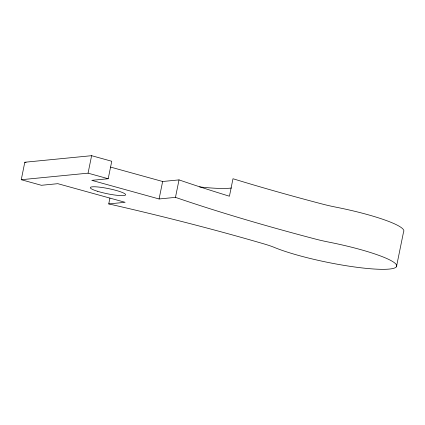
<?xml version="1.0" encoding="UTF-8"?>
<svg xmlns="http://www.w3.org/2000/svg" width="425" height="425" viewBox="0 0 425 425"><rect width="100%" height="100%" fill="white"/><g stroke="black" fill="none" stroke-linecap="round" stroke-linejoin="round"><path stroke-width="0.64" d="M108.736 203.915L125.125 202.305L57.816 183.68L41.39 185.289L21.25 179.717L24.804 162.238L91.614 155.688L111.754 161.261L108.2 178.739L91.773 180.349L159.083 198.974L175.467 197.37A469.816 68.632 11.5 0 0 315.01 238.951A36.061 5.27 11.5 0 0 328.892 242.128A68.728 10.041 11.5 0 1 389.353 269.062A68.728 10.041 11.5 0 1 274.449 247.467A36.061 5.27 11.5 0 0 264.111 243.939A469.816 68.632 11.5 0 0 108.736 203.915L109.926 198.087M21.25 179.717L88.06 173.166L91.614 155.688M159.083 198.974L162.642 181.496L179.026 179.892A469.816 68.632 11.5 0 0 229.431 196.222L232.985 178.744L238.271 180.354A469.816 68.632 11.5 0 0 322.123 203.995A36.061 5.27 11.5 0 0 336.005 207.172A68.728 10.041 11.5 0 1 403.575 231.806L396.461 266.762M175.467 197.37L179.026 179.892M110.569 167.089L162.642 181.496M88.06 173.166L108.2 178.739M24.804 162.238L26.063 162.589M231.508 188.015A79.411 11.602 11.5 0 1 199.569 186.904M97.309 191.218A18.031 2.635 11.5 0 0 125.513 195.017A18.031 2.635 11.5 0 0 101.097 187.351A18.031 2.635 11.5 0 0 97.309 191.218"/></g></svg>
